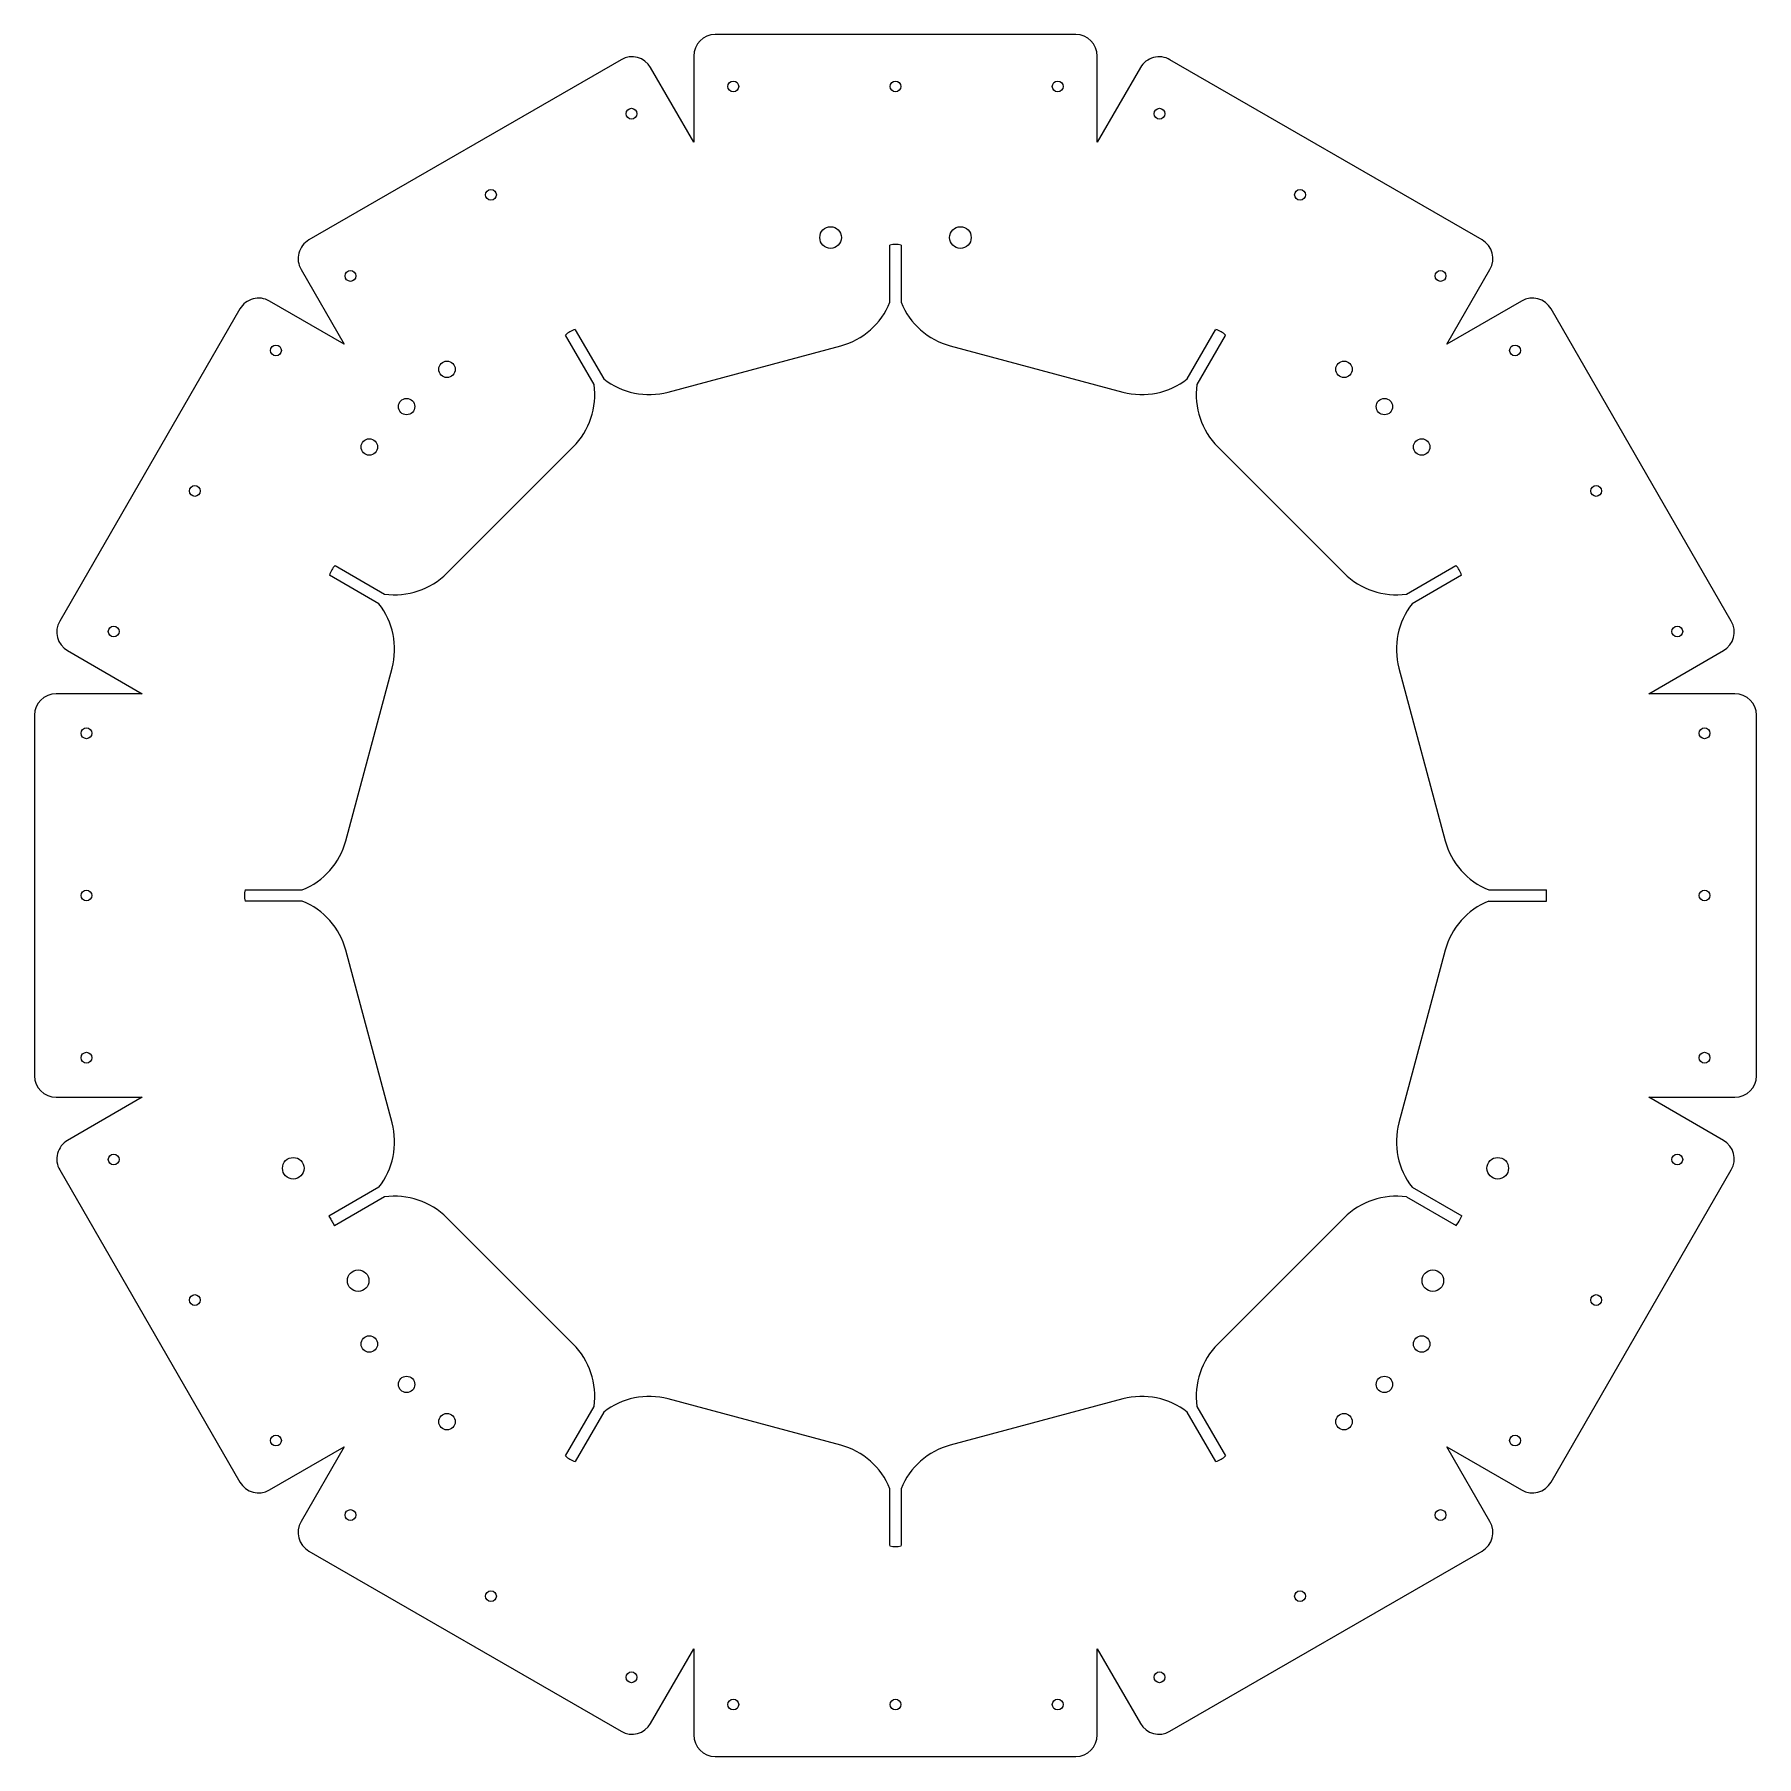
# Model space of a CAD drawing. Header units: millimetres. Extents: x -199 to 199, y -199 to 199.
import ezdxf

# ---------------------------------------------------------------- set-up
doc = ezdxf.new("R2010")
doc.units = ezdxf.units.MM

msp = doc.modelspace()

# ---------------------------------------------------------------- linework, layer by layer
at = {"color": 7, "linetype": 'Continuous', "lineweight": 25}
for p, q in [((41.65, 199.02), (-41.65, 199.02)), ((-63.44, 193.19), (-135.58, 151.54)), ((-46.65, 174.1), (-56.61, 191.36)), ((-46.65, 194.02), (-46.65, 174.1)), ((46.65, 174.1), (46.65, 194.02)), ((56.61, 191.36), (46.65, 174.1)), ((135.58, 151.54), (63.44, 193.19)), ((-1.29, 137.11), (-1.29, 150.31)), ((1.29, 150.31), (1.29, 137.11)), ((-137.41, 144.7), (-127.45, 127.45)), ((127.45, 127.45), (137.41, 144.7)), ((-151.54, 135.58), (-193.19, 63.44)), ((-127.45, 127.45), (-144.7, 137.41)), ((144.7, 137.41), (127.45, 127.45)), ((193.19, 63.44), (151.54, 135.58)), ((-76.23, 129.48), (-76.28, 129.53)), ((-76.25, 129.48), (-76.23, 129.48)), ((-69.68, 118.1), (-76.25, 129.48)), ((-74.04, 130.82), (-74.02, 130.76)), ((-74.02, 130.76), (-74.01, 130.77)), ((-74.01, 130.77), (-67.44, 119.39)), ((67.44, 119.39), (73.97, 130.71)), ((76.22, 129.42), (69.68, 118.1)), ((73.97, 130.71), (74, 130.7)), ((74, 130.7), (74.04, 130.82)), ((76.28, 129.53), (76.19, 129.44)), ((76.19, 129.44), (76.22, 129.42)), ((-52.56, 116.36), (-12.66, 127.05)), ((12.66, 127.05), (52.56, 116.36)), ((-103.7, 74.49), (-74.49, 103.7)), ((74.49, 103.7), (103.7, 74.49)), ((-129.53, 76.28), (-118.1, 69.68)), ((118.1, 69.68), (129.53, 76.28)), ((-119.39, 67.44), (-130.82, 74.04)), ((130.82, 74.04), (119.39, 67.44)), ((-191.36, 56.61), (-174.1, 46.65)), ((174.1, 46.65), (191.36, 56.61)), ((-127.05, 12.66), (-116.36, 52.56)), ((116.36, 52.56), (127.05, 12.66)), ((-174.1, 46.65), (-194.02, 46.65)), ((194.02, 46.65), (174.1, 46.65)), ((-199.02, 41.65), (-199.02, -41.65)), ((199.02, -41.65), (199.02, 41.65)), ((-150.31, 1.29), (-137.11, 1.29)), ((137.11, 1.29), (150.5, 1.29)), ((150.5, -1.29), (150.5, 1.29)), ((-137.11, -1.29), (-150.31, -1.29)), ((137.11, -1.29), (150.5, -1.29)), ((-116.36, -52.56), (-127.05, -12.66)), ((127.05, -12.66), (116.36, -52.56)), ((-194.02, -46.65), (-174.1, -46.65)), ((-174.1, -46.65), (-191.36, -56.61)), ((174.1, -46.65), (194.02, -46.65)), ((191.36, -56.61), (174.1, -46.65)), ((-193.19, -63.44), (-151.54, -135.58)), ((151.54, -135.58), (193.19, -63.44)), ((-119.39, -67.44), (-130.95, -74.11)), ((119.39, -67.44), (130.89, -74.07)), ((-118.1, -69.68), (-129.66, -76.35)), ((118.1, -69.68), (129.59, -76.31)), ((-130.95, -74.11), (-130.54, -74.82)), ((-74.49, -103.7), (-103.7, -74.49)), ((103.7, -74.49), (74.49, -103.7)), ((130.73, -74.35), (130.89, -74.07)), ((-130.07, -75.64), (-129.66, -76.35)), ((129.59, -76.31), (129.76, -76.03)), ((-76.28, -129.53), (-69.68, -118.1)), ((-67.44, -119.39), (-74.04, -130.82)), ((-12.66, -127.05), (-52.56, -116.36)), ((52.56, -116.36), (12.66, -127.05)), ((74.04, -130.82), (67.44, -119.39)), ((69.68, -118.1), (76.28, -129.53)), ((-144.7, -137.41), (-127.45, -127.45)), ((-127.45, -127.45), (-137.41, -144.7)), ((127.45, -127.45), (144.7, -137.41)), ((137.41, -144.7), (127.45, -127.45)), ((-1.29, -150.22), (-1.29, -137.11)), ((1.29, -137.11), (1.29, -150.22)), ((-1.27, -150.22), (-1.29, -150.22)), ((-1.29, -150.31), (-1.27, -150.22)), ((1.27, -150.22), (1.29, -150.31)), ((1.29, -150.22), (1.27, -150.22)), ((-135.58, -151.54), (-63.44, -193.19)), ((63.44, -193.19), (135.58, -151.54)), ((-56.61, -191.36), (-46.65, -174.1)), ((-46.65, -174.1), (-46.65, -194.02)), ((46.65, -174.1), (56.61, -191.36)), ((46.65, -194.02), (46.65, -174.1)), ((-41.65, -199.02), (41.65, -199.02))]:
    msp.add_line(p, q, dxfattribs=at)
for centre, radius in [((-37.5, 187), 1.25), ((0, 187), 1.25), ((37.5, 187), 1.25), ((-61.02, 180.7), 1.25), ((61.02, 180.7), 1.25), ((-93.5, 161.95), 1.25), ((93.5, 161.95), 1.25), ((-15, 152.08), 2.5), ((15, 152.08), 2.5), ((-125.98, 143.2), 1.25), ((125.98, 143.2), 1.25), ((-143.2, 125.98), 1.25), ((-103.67, 121.63), 1.9), ((103.67, 121.63), 1.9), ((143.2, 125.98), 1.25), ((-113.01, 113.01), 1.9), ((113.01, 113.01), 1.9), ((-121.63, 103.67), 1.9), ((121.63, 103.67), 1.9), ((-161.95, 93.5), 1.25), ((161.95, 93.5), 1.25), ((-180.7, 61.02), 1.25), ((180.7, 61.02), 1.25), ((-187, 37.5), 1.25), ((187, 37.5), 1.25), ((-187, 0), 1.25), ((187, 0), 1.25), ((-187, -37.5), 1.25), ((187, -37.5), 1.25), ((-180.7, -61.02), 1.25), ((-139.2, -63.05), 2.5), ((139.2, -63.05), 2.5), ((180.7, -61.02), 1.25), ((-124.2, -89.03), 2.5), ((124.2, -89.03), 2.5), ((-161.95, -93.5), 1.25), ((161.95, -93.5), 1.25), ((-121.63, -103.67), 1.9), ((121.63, -103.67), 1.9), ((-113.01, -113.01), 1.9), ((113.01, -113.01), 1.9), ((-103.67, -121.63), 1.9), ((103.67, -121.63), 1.9), ((-143.2, -125.98), 1.25), ((143.2, -125.98), 1.25), ((-125.98, -143.2), 1.25), ((125.98, -143.2), 1.25), ((-93.5, -161.95), 1.25), ((93.5, -161.95), 1.25), ((-61.02, -180.7), 1.25), ((61.02, -180.7), 1.25), ((-37.5, -187), 1.25), ((0, -187), 1.25), ((37.5, -187), 1.25)]:
    msp.add_circle(centre, radius, dxfattribs=at)
for centre, radius, start, end in [((41.65, 194.02), 5, 0, 90), ((-41.65, 194.02), 5, 90, 180), ((-60.94, 188.86), 5, 30, 120), ((60.94, 188.86), 5, 60, 150), ((-133.08, 147.2), 5, 120, 210), ((133.08, 147.2), 5, 330, 60), ((0, 145.48), 5, 75, 105), ((-147.2, 133.08), 5, 60, 150), ((-17.06, 143.47), 17, 285, 338.0403), ((17.06, 143.47), 17, 201.9597, 255), ((147.2, 133.08), 5, 30, 120), ((-72.74, 125.99), 5, 105, 135), ((72.74, 125.99), 5, 45, 75), ((-86.51, 115.72), 17, 315, 8.0403), ((-56.96, 132.78), 17, 231.9597, 285), ((56.96, 132.78), 17, 255, 308.0403), ((86.51, 115.72), 17, 171.9597, 225), ((-125.99, 72.74), 5, 135, 165), ((125.99, 72.74), 5, 15, 45), ((-115.72, 86.51), 17, 261.9597, 315), ((115.72, 86.51), 17, 225, 278.0403), ((-132.78, 56.96), 17, 345, 38.0403), ((132.78, 56.96), 17, 141.9597, 195), ((-188.86, 60.94), 5, 150, 240), ((188.86, 60.94), 5, 300, 30), ((-194.02, 41.65), 5, 90, 180), ((194.02, 41.65), 5, 0, 90), ((-143.47, 17.06), 17, 291.9597, 345), ((143.47, 17.06), 17, 195, 248.0403), ((-145.48, 0), 5, 165, 195), ((-143.47, -17.06), 17, 15, 68.0403), ((143.47, -17.06), 17, 111.9597, 165), ((-194.02, -41.65), 5, 180, 270), ((194.02, -41.65), 5, 270, 0), ((-132.78, -56.96), 17, 321.9597, 15), ((132.78, -56.96), 17, 165, 218.0403), ((-188.86, -60.94), 5, 120, 210), ((188.86, -60.94), 5, 330, 60), ((-115.72, -86.51), 17, 45, 98.0403), ((115.72, -86.51), 17, 81.9597, 135), ((-125.99, -72.74), 5, 204.6219, 215.3781), ((125.99, -72.74), 5, 318.8122, 341.1878), ((-86.51, -115.72), 17, 351.9597, 45), ((86.51, -115.72), 17, 135, 188.0403), ((-56.96, -132.78), 17, 75, 128.0403), ((56.96, -132.78), 17, 51.9597, 105), ((-17.06, -143.47), 17, 21.9597, 75), ((17.06, -143.47), 17, 105, 158.0403), ((-72.74, -125.99), 5, 225, 255), ((72.74, -125.99), 5, 285, 315), ((-147.2, -133.08), 5, 210, 300), ((147.2, -133.08), 5, 240, 330), ((-133.08, -147.2), 5, 150, 240), ((133.08, -147.2), 5, 300, 30), ((0, -145.48), 5, 255, 285), ((-60.94, -188.86), 5, 240, 330), ((-41.65, -194.02), 5, 180, 270), ((41.65, -194.02), 5, 270, 0), ((60.94, -188.86), 5, 210, 300)]:
    msp.add_arc(centre, radius, start, end, dxfattribs=at)

doc.saveas('drawing.dxf')
